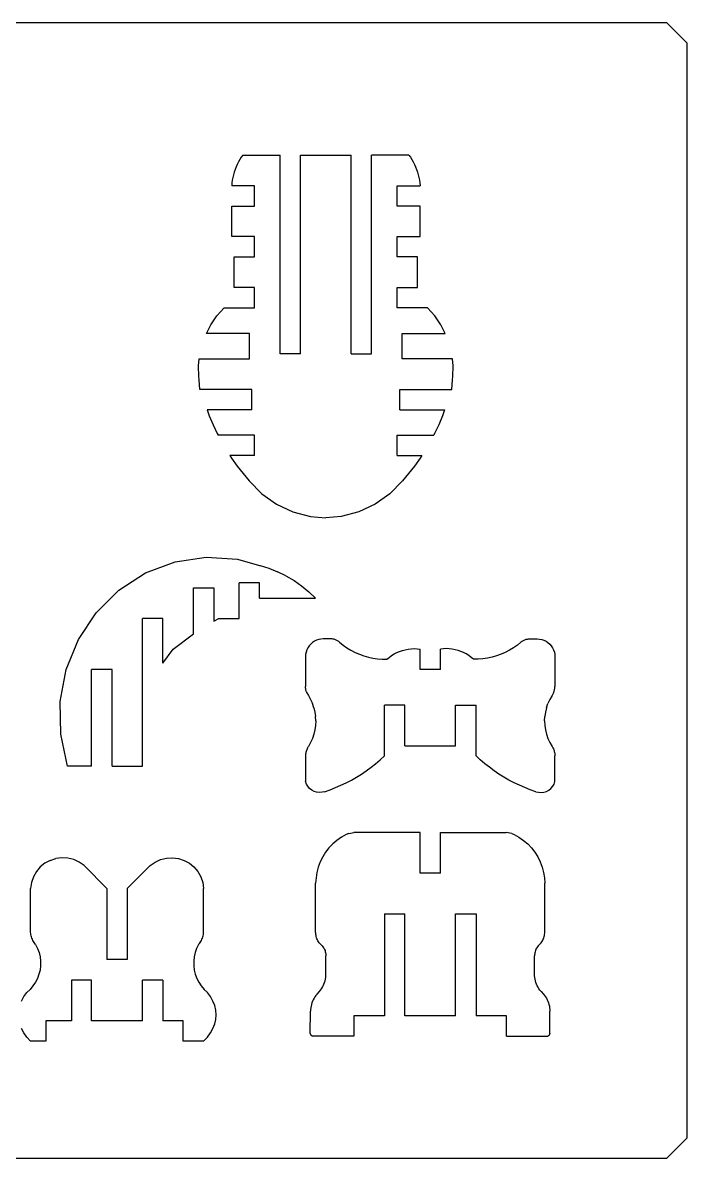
# Model space of a CAD drawing. Extents: x -304 to 304, y -467 to 467.
# Drawn here: x -143.7 to -13.1, y 244.1 to 467.1 of the extents above; entities that cross this region are included whole.
import ezdxf

# ---------------------------------------------------------------- set-up
doc = ezdxf.new("R2010")
doc.units = 0
doc.header["$MEASUREMENT"] = 0
doc.layers.get('0').update_dxf_attribs({"linetype": 'CONTINUOUS'})

msp = doc.modelspace()

# ---------------------------------------------------------------- linework, layer by layer
for p, q in [((-17.12, 467.13), (-299.12, 467.13)), ((-13.12, 463.13), (-17.12, 467.13)), ((-13.12, 248.13), (-13.12, 463.13)), ((-101.29, 439.78), (-101.53, 439.3)), ((-101.02, 440.24), (-101.29, 439.78)), ((-100.73, 440.69), (-101.02, 440.24)), ((-100.42, 441.13), (-100.73, 440.69)), ((-100.42, 441.13), (-93.13, 441.13)), ((-93.13, 402.13), (-93.13, 441.13)), ((-89.13, 402.13), (-89.13, 441.13)), ((-89.13, 441.13), (-79.13, 441.13)), ((-79.13, 402.13), (-79.13, 441.13)), ((-67.83, 441.13), (-75.13, 441.13)), ((-75.13, 402.13), (-75.13, 441.13)), ((-67.83, 441.13), (-67.52, 440.69)), ((-67.52, 440.69), (-67.23, 440.24)), ((-67.23, 440.24), (-66.96, 439.78)), ((-66.96, 439.78), (-66.72, 439.3)), ((-102.28, 437.27), (-102.4, 436.75)), ((-102.13, 437.8), (-102.28, 437.27)), ((-101.95, 438.31), (-102.13, 437.8)), ((-101.76, 438.81), (-101.95, 438.31)), ((-101.53, 439.3), (-101.76, 438.81)), ((-66.72, 439.3), (-66.49, 438.81)), ((-66.49, 438.81), (-66.3, 438.31)), ((-66.3, 438.31), (-66.12, 437.8)), ((-66.12, 437.8), (-65.97, 437.27)), ((-65.97, 437.27), (-65.85, 436.75)), ((-102.58, 435.67), (-102.62, 435.12)), ((-98.13, 435.12), (-102.62, 435.12)), ((-102.5, 436.21), (-102.58, 435.67)), ((-102.4, 436.75), (-102.5, 436.21)), ((-98.13, 431.12), (-98.13, 435.12)), ((-70.13, 431.12), (-70.13, 435.12)), ((-70.13, 435.12), (-65.63, 435.12)), ((-65.85, 436.75), (-65.75, 436.21)), ((-65.75, 436.21), (-65.67, 435.67)), ((-65.67, 435.67), (-65.63, 435.12)), ((-102.62, 425.12), (-102.62, 431.12)), ((-102.62, 431.12), (-98.13, 431.12)), ((-65.63, 431.12), (-70.13, 431.12)), ((-65.63, 425.12), (-65.63, 431.12)), ((-98.13, 425.12), (-102.62, 425.12)), ((-98.13, 421.12), (-98.13, 425.12)), ((-70.13, 421.12), (-70.13, 425.12)), ((-70.13, 425.12), (-65.63, 425.12)), ((-102.13, 415.12), (-102.13, 421.12)), ((-102.13, 421.12), (-98.13, 421.12)), ((-66.13, 421.12), (-70.13, 421.12)), ((-66.13, 415.12), (-66.13, 421.12)), ((-98.13, 415.12), (-102.13, 415.12)), ((-98.13, 411.12), (-98.13, 415.12)), ((-70.13, 415.12), (-66.13, 415.12)), ((-70.13, 411.12), (-70.13, 415.12)), ((-105.53, 409.54), (-104.13, 411.12)), ((-104.13, 411.12), (-98.13, 411.12)), ((-64.13, 411.12), (-70.13, 411.12)), ((-62.72, 409.54), (-64.13, 411.12)), ((-106.72, 407.79), (-105.53, 409.54)), ((-61.53, 407.79), (-62.72, 409.54)), ((-107.59, 406.12), (-106.72, 407.79)), ((-99.13, 406.12), (-107.59, 406.12)), ((-99.13, 401.12), (-99.13, 406.12)), ((-69.13, 406.12), (-60.66, 406.12)), ((-69.13, 401.12), (-69.13, 406.12)), ((-60.66, 406.12), (-61.53, 407.79)), ((-89.13, 402.13), (-93.13, 402.13)), ((-79.13, 402.13), (-75.13, 402.13)), ((-109.12, 399.76), (-108.98, 401.12)), ((-109.08, 397.65), (-109.12, 399.76)), ((-108.98, 401.12), (-99.13, 401.12)), ((-59.27, 401.12), (-69.13, 401.12)), ((-59.13, 399.76), (-59.27, 401.12)), ((-59.17, 397.65), (-59.13, 399.76)), ((-108.99, 396.99), (-109.08, 397.65)), ((-108.86, 395.12), (-108.99, 396.99)), ((-59.39, 395.12), (-59.26, 396.99)), ((-59.26, 396.99), (-59.17, 397.65)), ((-98.64, 395.12), (-108.86, 395.12)), ((-98.64, 391.12), (-98.64, 395.12)), ((-69.61, 395.12), (-59.39, 395.12)), ((-69.61, 391.12), (-69.61, 395.12)), ((-107.46, 391.12), (-107.02, 389.9)), ((-98.64, 391.12), (-107.46, 391.12)), ((-69.61, 391.12), (-60.79, 391.12)), ((-60.79, 391.12), (-61.23, 389.9)), ((-107.02, 389.9), (-106.29, 388.17)), ((-106.29, 388.17), (-105.49, 386.46)), ((-61.96, 388.17), (-62.76, 386.46)), ((-61.23, 389.9), (-61.96, 388.17)), ((-105.49, 386.46), (-105.31, 386.12)), ((-98.13, 386.12), (-105.31, 386.12)), ((-98.13, 382.12), (-98.13, 386.12)), ((-70.13, 386.12), (-62.94, 386.12)), ((-70.13, 382.12), (-70.13, 386.12)), ((-62.76, 386.46), (-62.94, 386.12)), ((-102.99, 382.12), (-102.64, 381.59)), ((-98.13, 382.12), (-102.99, 382.12)), ((-102.64, 381.59), (-101.55, 380.06)), ((-70.13, 382.12), (-65.26, 382.12)), ((-65.61, 381.59), (-66.7, 380.06)), ((-65.26, 382.12), (-65.61, 381.59)), ((-101.55, 380.06), (-100.39, 378.57)), ((-66.7, 380.06), (-67.86, 378.57)), ((-100.39, 378.57), (-99.17, 377.14)), ((-99.17, 377.14), (-96.69, 374.6)), ((-69.08, 377.14), (-71.56, 374.6)), ((-67.86, 378.57), (-69.08, 377.14)), ((-96.69, 374.6), (-93.8, 372.55)), ((-93.8, 372.55), (-90.59, 371.05)), ((-74.45, 372.55), (-77.66, 371.05)), ((-71.56, 374.6), (-74.45, 372.55)), ((-90.59, 371.05), (-87.16, 370.15)), ((-77.66, 371.05), (-81.09, 370.15)), ((-87.16, 370.15), (-84.13, 369.92)), ((-81.09, 370.15), (-84.13, 369.92)), ((-119.53, 359.07), (-113.74, 361.26)), ((-113.74, 361.26), (-107.64, 362.18)), ((-107.64, 362.18), (-101.48, 361.78)), ((-101.48, 361.78), (-97.13, 360.54)), ((-124.77, 355.69), (-119.53, 359.07)), ((-97.13, 360.54), (-97.06, 360.52)), ((-97.06, 360.52), (-95.31, 359.98)), ((-95.31, 359.98), (-93.61, 359.31)), ((-91.96, 358.51), (-93.61, 359.31)), ((-101.13, 350.13), (-101.13, 357.13)), ((-97.13, 357.13), (-101.13, 357.13)), ((-97.13, 354.12), (-97.13, 357.13)), ((-91.96, 358.51), (-90.38, 357.59)), ((-90.38, 357.59), (-88.88, 356.54)), ((-129.23, 351.27), (-124.77, 355.69)), ((-110.13, 356.13), (-106.13, 356.13)), ((-110.13, 347.13), (-110.13, 356.13)), ((-106.13, 356.13), (-106.13, 349.63)), ((-88.88, 356.54), (-87.47, 355.39)), ((-87.47, 355.39), (-86.14, 354.12)), ((-97.13, 354.12), (-86.14, 354.12)), ((-132.73, 346), (-129.23, 351.27)), ((-116.13, 350.13), (-120.13, 350.13)), ((-120.13, 321.12), (-120.13, 350.13)), ((-116.13, 341.38), (-116.13, 350.13)), ((-106.13, 349.63), (-105.13, 350.13)), ((-105.13, 350.13), (-101.13, 350.13)), ((-135.12, 340.09), (-132.73, 346)), ((-114.13, 344.12), (-110.13, 347.13)), ((-86.38, 345.66), (-86.76, 345.4)), ((-85.96, 345.86), (-86.38, 345.66)), ((-85.53, 346.01), (-85.96, 345.86)), ((-85.08, 346.1), (-85.53, 346.01)), ((-84.62, 346.13), (-85.08, 346.1)), ((-83.06, 346.13), (-84.62, 346.13)), ((-82.92, 346.12), (-83.06, 346.13)), ((-82.77, 346.1), (-82.92, 346.12)), ((-82.62, 346.07), (-82.77, 346.1)), ((-82.48, 346.04), (-82.62, 346.07)), ((-82.34, 346), (-82.48, 346.04)), ((-82.2, 345.95), (-82.34, 346)), ((-82.07, 345.89), (-82.2, 345.95)), ((-81.94, 345.83), (-82.07, 345.89)), ((-81.81, 345.75), (-81.94, 345.83)), ((-81.68, 345.67), (-81.81, 345.75)), ((-81.57, 345.59), (-81.68, 345.67)), ((-45.68, 345.59), (-45.57, 345.67)), ((-45.57, 345.67), (-45.44, 345.75)), ((-45.44, 345.75), (-45.31, 345.83)), ((-45.31, 345.83), (-45.18, 345.89)), ((-45.18, 345.89), (-45.05, 345.95)), ((-45.05, 345.95), (-44.91, 346)), ((-44.91, 346), (-44.77, 346.04)), ((-44.77, 346.04), (-44.63, 346.07)), ((-44.63, 346.07), (-44.48, 346.1)), ((-44.48, 346.1), (-44.33, 346.12)), ((-44.33, 346.12), (-44.19, 346.13)), ((-44.19, 346.13), (-42.63, 346.13)), ((-42.63, 346.13), (-42.17, 346.1)), ((-42.17, 346.1), (-41.72, 346.01)), ((-41.72, 346.01), (-41.29, 345.86)), ((-41.29, 345.86), (-40.88, 345.66)), ((-40.88, 345.66), (-40.49, 345.4)), ((-116.13, 341.38), (-114.13, 344.12)), ((-88.01, 343.53), (-88.1, 343.08)), ((-87.86, 343.96), (-88.01, 343.53)), ((-87.66, 344.38), (-87.86, 343.96)), ((-87.4, 344.76), (-87.66, 344.38)), ((-87.1, 345.1), (-87.4, 344.76)), ((-86.76, 345.4), (-87.1, 345.1)), ((-81.45, 345.49), (-81.57, 345.59)), ((-81.45, 345.49), (-80.74, 344.91)), ((-80.74, 344.91), (-79.99, 344.37)), ((-79.99, 344.37), (-79.2, 343.89)), ((-79.2, 343.89), (-78.38, 343.46)), ((-78.38, 343.46), (-77.54, 343.09)), ((-70.71, 343.16), (-70.19, 343.43)), ((-70.19, 343.43), (-69.65, 343.66)), ((-69.65, 343.66), (-69.1, 343.85)), ((-69.1, 343.85), (-68.53, 344)), ((-68.53, 344), (-67.96, 344.11)), ((-67.96, 344.11), (-67.38, 344.18)), ((-67.38, 344.18), (-66.79, 344.21)), ((-66.79, 344.21), (-66.21, 344.19)), ((-66.21, 344.19), (-65.63, 344.12)), ((-65.63, 340.13), (-65.63, 344.12)), ((-61.04, 344.19), (-61.63, 344.12)), ((-61.63, 340.13), (-61.63, 344.12)), ((-60.46, 344.21), (-61.04, 344.19)), ((-59.87, 344.18), (-60.46, 344.21)), ((-59.29, 344.11), (-59.87, 344.18)), ((-58.72, 344), (-59.29, 344.11)), ((-58.15, 343.85), (-58.72, 344)), ((-57.6, 343.66), (-58.15, 343.85)), ((-57.06, 343.43), (-57.6, 343.66)), ((-56.54, 343.16), (-57.06, 343.43)), ((-48.87, 343.46), (-49.71, 343.09)), ((-48.05, 343.89), (-48.87, 343.46)), ((-47.26, 344.37), (-48.05, 343.89)), ((-46.51, 344.91), (-47.26, 344.37)), ((-45.8, 345.49), (-46.51, 344.91)), ((-45.8, 345.49), (-45.68, 345.59)), ((-40.49, 345.4), (-40.15, 345.1)), ((-40.15, 345.1), (-39.85, 344.76)), ((-39.85, 344.76), (-39.59, 344.38)), ((-39.59, 344.38), (-39.39, 343.96)), ((-39.39, 343.96), (-39.24, 343.53)), ((-39.24, 343.53), (-39.15, 343.08)), ((-88.1, 343.08), (-88.12, 342.63)), ((-88.12, 342.63), (-88.12, 336.76)), ((-77.54, 343.09), (-76.67, 342.78)), ((-76.67, 342.78), (-75.78, 342.52)), ((-75.78, 342.52), (-74.88, 342.33)), ((-74.88, 342.33), (-73.97, 342.2)), ((-73.97, 342.2), (-73.05, 342.13)), ((-73.05, 342.13), (-72.12, 342.12)), ((-72.12, 342.12), (-71.68, 342.5)), ((-71.68, 342.5), (-71.21, 342.85)), ((-71.21, 342.85), (-70.71, 343.16)), ((-56.04, 342.85), (-56.54, 343.16)), ((-55.57, 342.5), (-56.04, 342.85)), ((-55.13, 342.12), (-55.57, 342.5)), ((-54.2, 342.13), (-55.13, 342.12)), ((-53.28, 342.2), (-54.2, 342.13)), ((-52.37, 342.33), (-53.28, 342.2)), ((-51.47, 342.52), (-52.37, 342.33)), ((-50.58, 342.78), (-51.47, 342.52)), ((-49.71, 343.09), (-50.58, 342.78)), ((-39.15, 343.08), (-39.13, 342.63)), ((-39.13, 342.63), (-39.13, 336.76)), ((-136.3, 333.8), (-135.12, 340.09)), ((-130.13, 321.12), (-130.13, 340.13)), ((-126.13, 340.13), (-130.13, 340.13)), ((-126.13, 321.12), (-126.13, 340.13)), ((-61.63, 340.13), (-65.63, 340.13)), ((-88.12, 336.66), (-88.12, 336.76)), ((-39.13, 336.66), (-39.13, 336.76)), ((-88.12, 336.55), (-88.12, 336.66)), ((-88.11, 336.45), (-88.12, 336.55)), ((-88.09, 336.35), (-88.11, 336.45)), ((-88.07, 336.24), (-88.09, 336.35)), ((-88.05, 336.14), (-88.07, 336.24)), ((-88.03, 336.04), (-88.05, 336.14)), ((-88, 335.94), (-88.03, 336.04)), ((-87.96, 335.84), (-88, 335.94)), ((-87.93, 335.74), (-87.96, 335.84)), ((-87.88, 335.65), (-87.93, 335.74)), ((-87.84, 335.55), (-87.88, 335.65)), ((-87.84, 335.55), (-87.55, 334.98)), ((-87.55, 334.98), (-87.12, 334.22)), ((-39.7, 334.98), (-40.13, 334.22)), ((-39.41, 335.55), (-39.7, 334.98)), ((-39.41, 335.55), (-39.37, 335.65)), ((-39.37, 335.65), (-39.32, 335.74)), ((-39.32, 335.74), (-39.29, 335.84)), ((-39.29, 335.84), (-39.25, 335.94)), ((-39.25, 335.94), (-39.22, 336.04)), ((-39.22, 336.04), (-39.2, 336.14)), ((-39.2, 336.14), (-39.18, 336.24)), ((-39.18, 336.24), (-39.16, 336.35)), ((-39.16, 336.35), (-39.14, 336.45)), ((-39.14, 336.45), (-39.13, 336.55)), ((-39.13, 336.55), (-39.13, 336.66)), ((-136.21, 327.39), (-136.3, 333.8)), ((-87.12, 334.22), (-86.76, 333.42)), ((-86.47, 332.6), (-86.76, 333.42)), ((-86.47, 332.6), (-86.27, 331.74)), ((-72.63, 323.13), (-72.63, 333.12)), ((-68.63, 333.12), (-72.63, 333.12)), ((-68.63, 325.13), (-68.63, 333.12)), ((-58.63, 333.12), (-54.63, 333.12)), ((-58.63, 325.13), (-58.63, 333.12)), ((-54.63, 323.13), (-54.63, 333.12)), ((-40.78, 332.6), (-40.98, 331.74)), ((-40.78, 332.6), (-40.49, 333.42)), ((-40.13, 334.22), (-40.49, 333.42)), ((-86.27, 331.74), (-86.15, 330.88)), ((-86.1, 330), (-86.15, 330.88)), ((-41.15, 330), (-41.1, 330.88)), ((-40.98, 331.74), (-41.1, 330.88)), ((-86.27, 328.26), (-86.47, 327.41)), ((-86.15, 329.13), (-86.27, 328.26)), ((-86.1, 330), (-86.15, 329.13)), ((-41.15, 330), (-41.1, 329.13)), ((-41.1, 329.13), (-40.98, 328.26)), ((-40.98, 328.26), (-40.78, 327.41)), ((-134.88, 321.12), (-136.21, 327.39)), ((-87.12, 325.78), (-87.55, 325.02)), ((-86.76, 326.58), (-87.12, 325.78)), ((-86.47, 327.41), (-86.76, 326.58)), ((-40.78, 327.41), (-40.49, 326.58)), ((-40.49, 326.58), (-40.13, 325.78)), ((-40.13, 325.78), (-39.7, 325.02)), ((-88.1, 323.46), (-88.12, 323.28)), ((-88.08, 323.65), (-88.1, 323.46)), ((-88.04, 323.83), (-88.08, 323.65)), ((-88, 324.01), (-88.04, 323.83)), ((-87.95, 324.19), (-88, 324.01)), ((-87.89, 324.36), (-87.95, 324.19)), ((-87.82, 324.53), (-87.89, 324.36)), ((-87.74, 324.7), (-87.82, 324.53)), ((-87.65, 324.86), (-87.74, 324.7)), ((-87.55, 325.02), (-87.65, 324.86)), ((-68.63, 325.13), (-58.63, 325.13)), ((-39.7, 325.02), (-39.6, 324.86)), ((-39.6, 324.86), (-39.51, 324.7)), ((-39.51, 324.7), (-39.43, 324.53)), ((-39.43, 324.53), (-39.36, 324.36)), ((-39.36, 324.36), (-39.3, 324.19)), ((-39.3, 324.19), (-39.25, 324.01)), ((-39.25, 324.01), (-39.21, 323.83)), ((-39.21, 323.83), (-39.17, 323.65)), ((-39.17, 323.65), (-39.15, 323.46)), ((-39.15, 323.46), (-39.13, 323.28)), ((-130.13, 321.12), (-134.88, 321.12)), ((-126.13, 321.12), (-120.13, 321.12)), ((-88.12, 323.28), (-88.12, 323.17)), ((-88.12, 323.17), (-88.12, 318.13)), ((-75.25, 320.9), (-74.35, 321.61)), ((-74.35, 321.61), (-73.47, 322.35)), ((-73.47, 322.35), (-72.63, 323.13)), ((-53.78, 322.35), (-54.63, 323.13)), ((-52.9, 321.61), (-53.78, 322.35)), ((-52, 320.9), (-52.9, 321.61)), ((-39.13, 323.28), (-39.13, 323.17)), ((-39.13, 318.13), (-39.13, 323.17)), ((-79.1, 318.4), (-78.11, 318.97)), ((-78.11, 318.97), (-77.13, 319.58)), ((-77.13, 319.58), (-76.18, 320.22)), ((-76.18, 320.22), (-75.25, 320.9)), ((-51.07, 320.22), (-52, 320.9)), ((-50.12, 319.58), (-51.07, 320.22)), ((-49.14, 318.97), (-50.12, 319.58)), ((-48.15, 318.4), (-49.14, 318.97)), ((-87.95, 317.62), (-88.12, 318.13)), ((-87.68, 317.17), (-87.95, 317.62)), ((-87.33, 316.76), (-87.68, 317.17)), ((-86.91, 316.43), (-87.33, 316.76)), ((-83.28, 316.5), (-82.21, 316.91)), ((-82.21, 316.91), (-81.16, 317.37)), ((-81.16, 317.37), (-80.12, 317.87)), ((-80.12, 317.87), (-79.1, 318.4)), ((-47.13, 317.87), (-48.15, 318.4)), ((-46.09, 317.37), (-47.13, 317.87)), ((-45.04, 316.91), (-46.09, 317.37)), ((-43.97, 316.5), (-45.04, 316.91)), ((-40.34, 316.43), (-39.92, 316.76)), ((-39.92, 316.76), (-39.57, 317.17)), ((-39.57, 317.17), (-39.3, 317.62)), ((-39.3, 317.62), (-39.13, 318.13)), ((-86.45, 316.18), (-86.91, 316.43)), ((-85.94, 316.02), (-86.45, 316.18)), ((-85.41, 315.96), (-85.94, 316.02)), ((-84.88, 315.99), (-85.41, 315.96)), ((-84.36, 316.12), (-84.88, 315.99)), ((-84.36, 316.12), (-83.28, 316.5)), ((-42.89, 316.12), (-43.97, 316.5)), ((-42.89, 316.12), (-42.37, 315.99)), ((-42.37, 315.99), (-41.84, 315.96)), ((-41.84, 315.96), (-41.31, 316.02)), ((-41.31, 316.02), (-40.8, 316.18)), ((-40.8, 316.18), (-40.34, 316.43)), ((-79.6, 307.92), (-80.12, 307.7)), ((-79.6, 307.92), (-78.61, 308.12)), ((-65.63, 308.12), (-78.61, 308.12)), ((-65.63, 300.12), (-65.63, 308.12)), ((-61.63, 300.12), (-61.63, 308.12)), ((-61.63, 308.12), (-48.71, 308.12)), ((-47.58, 307.89), (-48.71, 308.12)), ((-47.58, 307.89), (-47.13, 307.7)), ((-82.77, 305.85), (-83.52, 305.07)), ((-81.95, 306.55), (-82.77, 305.85)), ((-81.06, 307.17), (-81.95, 306.55)), ((-80.12, 307.7), (-81.06, 307.17)), ((-47.13, 307.7), (-46.19, 307.17)), ((-46.19, 307.17), (-45.3, 306.55)), ((-45.3, 306.55), (-44.48, 305.85)), ((-44.48, 305.85), (-43.73, 305.07)), ((-84.75, 303.3), (-85.23, 302.33)), ((-84.18, 304.21), (-84.75, 303.3)), ((-83.52, 305.07), (-84.18, 304.21)), ((-43.73, 305.07), (-43.07, 304.21)), ((-43.07, 304.21), (-42.5, 303.3)), ((-42.5, 303.3), (-42.02, 302.33)), ((-140.22, 301.33), (-140.98, 300.43)), ((-139.31, 302.07), (-140.22, 301.33)), ((-138.27, 302.63), (-139.31, 302.07)), ((-138.27, 302.63), (-137.15, 303)), ((-135.98, 303.15), (-137.15, 303)), ((-134.8, 303.08), (-135.98, 303.15)), ((-133.66, 302.79), (-134.8, 303.08)), ((-132.59, 302.3), (-133.66, 302.79)), ((-131.63, 301.63), (-132.59, 302.3)), ((-131.63, 301.63), (-127.13, 297.13)), ((-118.62, 301.63), (-123.13, 297.13)), ((-118.62, 301.63), (-117.66, 302.3)), ((-117.66, 302.3), (-116.59, 302.79)), ((-116.59, 302.79), (-115.45, 303.08)), ((-115.45, 303.08), (-114.27, 303.15)), ((-114.27, 303.15), (-113.1, 303)), ((-113.1, 303), (-111.98, 302.63)), ((-111.98, 302.63), (-110.94, 302.07)), ((-110.94, 302.07), (-110.03, 301.33)), ((-110.03, 301.33), (-109.27, 300.43)), ((-85.61, 301.32), (-85.89, 300.27)), ((-85.23, 302.33), (-85.61, 301.32)), ((-42.02, 302.33), (-41.64, 301.32)), ((-41.64, 301.32), (-41.36, 300.27)), ((-141.57, 299.4), (-141.95, 298.29)), ((-140.98, 300.43), (-141.57, 299.4)), ((-109.27, 300.43), (-108.68, 299.4)), ((-108.68, 299.4), (-108.3, 298.29)), ((-86.06, 299.2), (-86.13, 298.12)), ((-85.89, 300.27), (-86.06, 299.2)), ((-61.63, 300.12), (-65.63, 300.12)), ((-41.36, 300.27), (-41.19, 299.2)), ((-41.19, 299.2), (-41.13, 298.12)), ((-142.13, 288.77), (-142.13, 297.13)), ((-141.95, 298.29), (-142.13, 297.13)), ((-127.13, 297.13), (-127.13, 283.13)), ((-123.13, 297.13), (-123.13, 283.13)), ((-108.3, 298.29), (-108.13, 297.13)), ((-108.13, 288.77), (-108.13, 297.13)), ((-86.13, 288.54), (-86.13, 298.12)), ((-41.13, 288.54), (-41.13, 298.12)), ((-72.63, 292.12), (-72.63, 272.12)), ((-72.63, 292.12), (-68.63, 292.12)), ((-68.63, 272.12), (-68.63, 292.12)), ((-58.63, 292.12), (-54.63, 292.12)), ((-58.63, 272.12), (-58.63, 292.12)), ((-54.63, 292.12), (-54.63, 272.12)), ((-142.12, 288.53), (-142.13, 288.77)), ((-142.1, 288.29), (-142.12, 288.53)), ((-142.06, 288.05), (-142.1, 288.29)), ((-142.01, 287.82), (-142.06, 288.05)), ((-141.95, 287.59), (-142.01, 287.82)), ((-108.3, 287.59), (-108.24, 287.82)), ((-108.24, 287.82), (-108.19, 288.05)), ((-108.19, 288.05), (-108.15, 288.29)), ((-108.15, 288.29), (-108.13, 288.53)), ((-108.13, 288.53), (-108.13, 288.77)), ((-86.12, 288.32), (-86.13, 288.54)), ((-86.1, 288.09), (-86.12, 288.32)), ((-86.06, 287.87), (-86.1, 288.09)), ((-86.01, 287.66), (-86.06, 287.87)), ((-41.24, 287.66), (-41.19, 287.87)), ((-41.19, 287.87), (-41.15, 288.09)), ((-41.15, 288.09), (-41.13, 288.32)), ((-41.13, 288.32), (-41.13, 288.54)), ((-141.87, 287.36), (-141.95, 287.59)), ((-141.77, 287.13), (-141.87, 287.36)), ((-141.67, 286.92), (-141.77, 287.13)), ((-141.55, 286.71), (-141.67, 286.92)), ((-141.42, 286.51), (-141.55, 286.71)), ((-141.28, 286.31), (-141.42, 286.51)), ((-141.13, 286.12), (-141.28, 286.31)), ((-141.13, 286.12), (-140.74, 285.35)), ((-109.13, 286.12), (-109.51, 285.35)), ((-109.13, 286.12), (-108.97, 286.31)), ((-108.97, 286.31), (-108.83, 286.51)), ((-108.83, 286.51), (-108.7, 286.71)), ((-108.7, 286.71), (-108.58, 286.92)), ((-108.58, 286.92), (-108.48, 287.13)), ((-108.48, 287.13), (-108.38, 287.36)), ((-108.38, 287.36), (-108.3, 287.59)), ((-85.94, 287.44), (-86.01, 287.66)), ((-85.87, 287.23), (-85.94, 287.44)), ((-85.77, 287.03), (-85.87, 287.23)), ((-85.67, 286.83), (-85.77, 287.03)), ((-85.55, 286.64), (-85.67, 286.83)), ((-85.42, 286.46), (-85.55, 286.64)), ((-85.28, 286.29), (-85.42, 286.46)), ((-85.13, 286.12), (-85.28, 286.29)), ((-84.97, 285.98), (-85.13, 286.12)), ((-84.97, 285.98), (-84.82, 285.82)), ((-84.82, 285.82), (-84.69, 285.65)), ((-84.69, 285.65), (-84.57, 285.48)), ((-84.57, 285.48), (-84.46, 285.29)), ((-42.68, 285.48), (-42.79, 285.29)), ((-42.56, 285.65), (-42.68, 285.48)), ((-42.43, 285.82), (-42.56, 285.65)), ((-42.28, 285.98), (-42.43, 285.82)), ((-42.28, 285.98), (-42.13, 286.12)), ((-42.13, 286.12), (-41.97, 286.29)), ((-41.97, 286.29), (-41.83, 286.46)), ((-41.83, 286.46), (-41.7, 286.64)), ((-41.7, 286.64), (-41.58, 286.83)), ((-41.58, 286.83), (-41.48, 287.03)), ((-41.48, 287.03), (-41.38, 287.23)), ((-41.38, 287.23), (-41.31, 287.44)), ((-41.31, 287.44), (-41.24, 287.66)), ((-140.74, 285.35), (-140.45, 284.53)), ((-140.45, 284.53), (-140.25, 283.69)), ((-140.25, 283.69), (-140.16, 282.83)), ((-110, 283.69), (-110.09, 282.83)), ((-109.8, 284.53), (-110, 283.69)), ((-109.51, 285.35), (-109.8, 284.53)), ((-84.46, 285.29), (-84.37, 285.1)), ((-84.37, 285.1), (-84.29, 284.9)), ((-84.29, 284.9), (-84.23, 284.7)), ((-84.23, 284.7), (-84.18, 284.49)), ((-84.18, 284.49), (-84.15, 284.28)), ((-84.15, 284.28), (-84.13, 284.07)), ((-84.13, 284.07), (-84.13, 283.85)), ((-84.13, 280.29), (-84.13, 283.85)), ((-43.12, 284.07), (-43.13, 283.85)), ((-43.13, 280.29), (-43.13, 283.85)), ((-43.1, 284.28), (-43.12, 284.07)), ((-43.07, 284.49), (-43.1, 284.28)), ((-43.02, 284.7), (-43.07, 284.49)), ((-42.96, 284.9), (-43.02, 284.7)), ((-42.88, 285.1), (-42.96, 284.9)), ((-42.79, 285.29), (-42.88, 285.1)), ((-140.27, 281.1), (-140.48, 280.26)), ((-140.16, 281.96), (-140.27, 281.1)), ((-140.16, 282.83), (-140.16, 281.96)), ((-123.13, 283.13), (-127.13, 283.13)), ((-110.09, 282.83), (-110.09, 281.96)), ((-110.09, 281.96), (-109.98, 281.1)), ((-109.98, 281.1), (-109.77, 280.26)), ((-140.78, 279.45), (-141.18, 278.68)), ((-140.48, 280.26), (-140.78, 279.45)), ((-130.13, 279.13), (-134.12, 279.13)), ((-134.12, 279.13), (-134.12, 271.13)), ((-130.13, 271.13), (-130.13, 279.13)), ((-116.13, 279.13), (-120.13, 279.13)), ((-120.13, 271.13), (-120.13, 279.13)), ((-116.13, 279.13), (-116.13, 271.13)), ((-109.77, 280.26), (-109.47, 279.45)), ((-109.47, 279.45), (-109.07, 278.68)), ((-84.39, 278.62), (-84.29, 278.95)), ((-84.29, 278.95), (-84.22, 279.28)), ((-84.22, 279.28), (-84.16, 279.61)), ((-84.16, 279.61), (-84.13, 279.95)), ((-84.13, 279.95), (-84.13, 280.29)), ((-43.12, 279.95), (-43.13, 280.29)), ((-43.09, 279.61), (-43.12, 279.95)), ((-43.03, 279.28), (-43.09, 279.61)), ((-42.96, 278.95), (-43.03, 279.28)), ((-42.86, 278.62), (-42.96, 278.95)), ((-143.47, 275.88), (-142.86, 276.71)), ((-142.22, 277.3), (-142.86, 276.71)), ((-141.66, 277.96), (-142.22, 277.3)), ((-141.18, 278.68), (-141.66, 277.96)), ((-109.07, 278.68), (-108.59, 277.96)), ((-108.59, 277.96), (-108.03, 277.3)), ((-108.03, 277.3), (-107.39, 276.71)), ((-106.78, 275.88), (-107.39, 276.71)), ((-85.85, 276.38), (-85.39, 276.87)), ((-85.39, 276.87), (-85.18, 277.13)), ((-85.18, 277.13), (-84.98, 277.41)), ((-84.98, 277.41), (-84.8, 277.7)), ((-84.8, 277.7), (-84.64, 278)), ((-84.64, 278), (-84.51, 278.31)), ((-84.51, 278.31), (-84.39, 278.62)), ((-42.74, 278.31), (-42.86, 278.62)), ((-42.61, 278), (-42.74, 278.31)), ((-42.45, 277.7), (-42.61, 278)), ((-42.27, 277.41), (-42.45, 277.7)), ((-42.07, 277.13), (-42.27, 277.41)), ((-41.86, 276.87), (-42.07, 277.13)), ((-41.86, 276.87), (-41.4, 276.38)), ((-143.94, 275.01), (-143.47, 275.88)), ((-106.31, 275.01), (-106.78, 275.88)), ((-105.96, 274.13), (-106.31, 275.01)), ((-86.95, 274.33), (-87.03, 274)), ((-86.85, 274.65), (-86.95, 274.33)), ((-86.74, 274.96), (-86.85, 274.65)), ((-86.6, 275.27), (-86.74, 274.96)), ((-86.44, 275.56), (-86.6, 275.27)), ((-86.26, 275.85), (-86.44, 275.56)), ((-86.07, 276.12), (-86.26, 275.85)), ((-85.85, 276.38), (-86.07, 276.12)), ((-41.4, 276.38), (-41.18, 276.12)), ((-41.18, 276.12), (-40.99, 275.85)), ((-40.99, 275.85), (-40.81, 275.56)), ((-40.81, 275.56), (-40.65, 275.27)), ((-40.65, 275.27), (-40.51, 274.96)), ((-40.51, 274.96), (-40.4, 274.65)), ((-40.4, 274.65), (-40.3, 274.33)), ((-40.3, 274.33), (-40.22, 274)), ((-105.76, 273.23), (-105.96, 274.13)), ((-105.69, 272.32), (-105.76, 273.23)), ((-105.76, 271.41), (-105.69, 272.32)), ((-87.23, 268.63), (-87.13, 273)), ((-87.11, 273.34), (-87.13, 273)), ((-87.08, 273.67), (-87.11, 273.34)), ((-87.03, 274), (-87.08, 273.67)), ((-72.63, 272.12), (-78.62, 272.12)), ((-78.62, 272.12), (-78.62, 268.13)), ((-58.63, 272.12), (-68.63, 272.12)), ((-48.62, 272.12), (-54.63, 272.12)), ((-48.62, 268.13), (-48.62, 272.12)), ((-40.22, 274), (-40.17, 273.67)), ((-40.17, 273.67), (-40.14, 273.34)), ((-40.15, 268.67), (-40.13, 273)), ((-40.14, 273.34), (-40.13, 273)), ((-139.13, 271.13), (-139.13, 267.12)), ((-134.12, 271.13), (-139.13, 271.13)), ((-120.13, 271.13), (-130.13, 271.13)), ((-112.13, 271.13), (-116.13, 271.13)), ((-112.13, 267.12), (-112.13, 271.13)), ((-106.31, 269.63), (-105.96, 270.51)), ((-105.96, 270.51), (-105.76, 271.41)), ((-143.47, 268.76), (-143.94, 269.63)), ((-142.86, 267.93), (-143.47, 268.76)), ((-142.13, 267.12), (-142.86, 267.93)), ((-108.13, 267.12), (-107.39, 267.93)), ((-107.39, 267.93), (-106.78, 268.76)), ((-106.78, 268.76), (-106.31, 269.63)), ((-87.23, 268.63), (-87.21, 268.58)), ((-87.21, 268.58), (-87.19, 268.52)), ((-87.19, 268.52), (-87.16, 268.47)), ((-87.16, 268.47), (-87.13, 268.42)), ((-87.13, 268.42), (-87.1, 268.37)), ((-87.1, 268.37), (-87.06, 268.32)), ((-87.06, 268.32), (-87.02, 268.28)), ((-87.02, 268.28), (-86.97, 268.24)), ((-86.97, 268.24), (-86.93, 268.21)), ((-86.93, 268.21), (-86.88, 268.17)), ((-86.88, 268.17), (-86.82, 268.15)), ((-86.82, 268.15), (-86.71, 268.13)), ((-78.62, 268.13), (-86.71, 268.13)), ((-48.62, 268.13), (-40.49, 268.13)), ((-40.44, 268.16), (-40.49, 268.13)), ((-40.4, 268.2), (-40.44, 268.16)), ((-40.35, 268.24), (-40.4, 268.2)), ((-40.32, 268.29), (-40.35, 268.24)), ((-40.28, 268.33), (-40.32, 268.29)), ((-40.25, 268.38), (-40.28, 268.33)), ((-40.22, 268.44), (-40.25, 268.38)), ((-40.2, 268.49), (-40.22, 268.44)), ((-40.18, 268.55), (-40.2, 268.49)), ((-40.16, 268.61), (-40.18, 268.55)), ((-40.15, 268.67), (-40.16, 268.61)), ((-139.13, 267.12), (-142.13, 267.12)), ((-108.13, 267.12), (-112.13, 267.12)), ((-17.12, 244.13), (-13.12, 248.13)), ((-300.12, 244.13), (-17.12, 244.13))]:
    msp.add_line(p, q)

doc.saveas('drawing.dxf')
